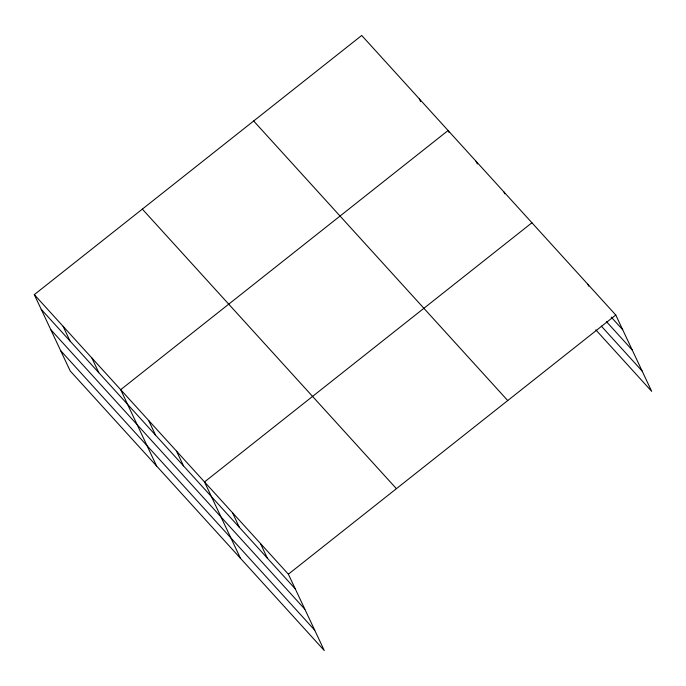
<?xml version="1.0" encoding="UTF-8"?>
<svg xmlns="http://www.w3.org/2000/svg" width="686" height="686" viewBox="0 0 686 686"><rect width="100%" height="100%" fill="white"/><g stroke="black" fill="none" stroke-linecap="round" stroke-linejoin="round"><path stroke-width="1.03" d="M34.3 294.637L288.369 574.199L324.289 650.542L70.221 370.972L34.3 294.637L361.711 35.458L615.779 315.028L651.7 391.363L595.808 329.863M531.933 222.77L204.522 481.941L240.452 558.284M288.369 574.199L615.779 315.028M611.217 317.095L622.682 329.709M606.467 321.665L632.26 350.057M601.279 326.073L642.122 371.023M253.666 120.985L507.734 400.555M142.345 209.11L396.414 488.672M41.211 309.317L295.28 588.88M50.781 329.657L304.85 609.228M60.651 350.623L314.72 630.194M587.833 284.278L588.691 286.113M503.987 192.02L504.853 193.855M476.041 161.261L477.336 164.014M448.953 132.347L448.095 130.511L120.685 389.691L156.605 466.026M419.3 98.827L420.595 101.579M260.423 543.449L267.326 558.13M232.477 512.699L239.38 527.38M176.576 451.191L183.488 465.871M148.63 420.441L155.542 435.121M91.89 358.006L98.801 372.687M63.095 326.322L70.006 341.002"/></g></svg>
